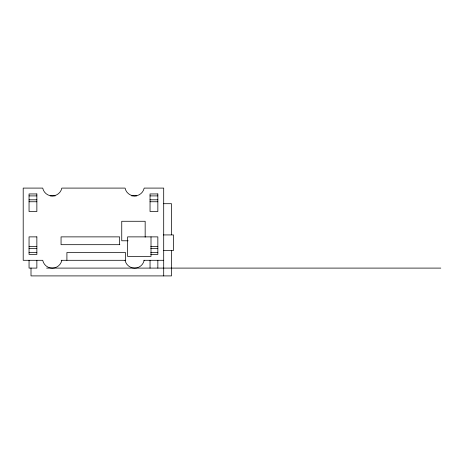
<?xml version="1.0" encoding="UTF-8"?>
<svg xmlns="http://www.w3.org/2000/svg" width="464" height="464" viewBox="0 0 464 464"><rect width="100%" height="100%" fill="white"/><g stroke="black" fill="none" stroke-linecap="round" stroke-linejoin="round"><path stroke-width="0.7" d="M29.052 195.901L36.859 195.901M50.147 195.901L55.199 195.901M131.701 195.901L136.758 195.901M150.04 195.901L157.847 195.901M29.052 199.804L36.859 199.804M150.04 199.804L157.847 199.804M29.052 201.753L36.859 201.753M150.04 201.753L157.847 201.753M163.543 203.702L171.506 203.702L171.506 234.749M163.34 234.929L173.461 234.929L173.461 250.537L163.34 250.537M128.134 240.781L121.748 240.781L121.748 221.27L145.162 221.27L145.162 237.168M119.863 244.685L61.057 244.685L61.057 236.878L119.602 236.878L119.602 244.685M29.052 246.633L36.859 246.633M150.754 246.633L157.847 246.633M29.052 248.588L36.859 248.588M150.754 248.588L157.847 248.588M29.052 252.491L36.859 252.491M150.754 252.491L157.847 252.491M150.754 254.44L157.847 254.44L157.847 236.878L127.6 236.878L127.6 256.395L151.015 256.395L151.015 236.878M61.173 260.298L125.721 260.298M143.811 260.298L163.699 260.298M46.615 268.099L440.8 268.099M171.506 250.635L171.506 275.906L31.007 275.906L31.007 267.966M163.699 275.906L163.699 188.094L144.188 188.094A9.756 9.756 0 0 1 125.065 188.094L61.834 188.094A9.756 9.756 0 0 1 42.711 188.094L23.2 188.094L23.2 260.298L42.711 260.298A9.756 9.756 0 0 0 61.834 260.298M157.847 260.298L157.847 268.099M150.04 260.298L150.04 268.099M125.454 260.298L125.454 252.491L66.909 252.491L66.909 260.298M36.859 260.298L36.859 268.099L29.052 268.099L29.052 260.298M144.188 260.298A9.756 9.756 0 0 1 125.065 260.298M36.859 193.946L29.052 193.946L29.052 211.509L36.859 211.509L36.859 193.946M157.847 193.946L150.04 193.946L150.04 211.509L157.847 211.509L157.847 193.946M36.859 236.878L29.052 236.878L29.052 254.44L36.859 254.44L36.859 236.878"/></g></svg>
